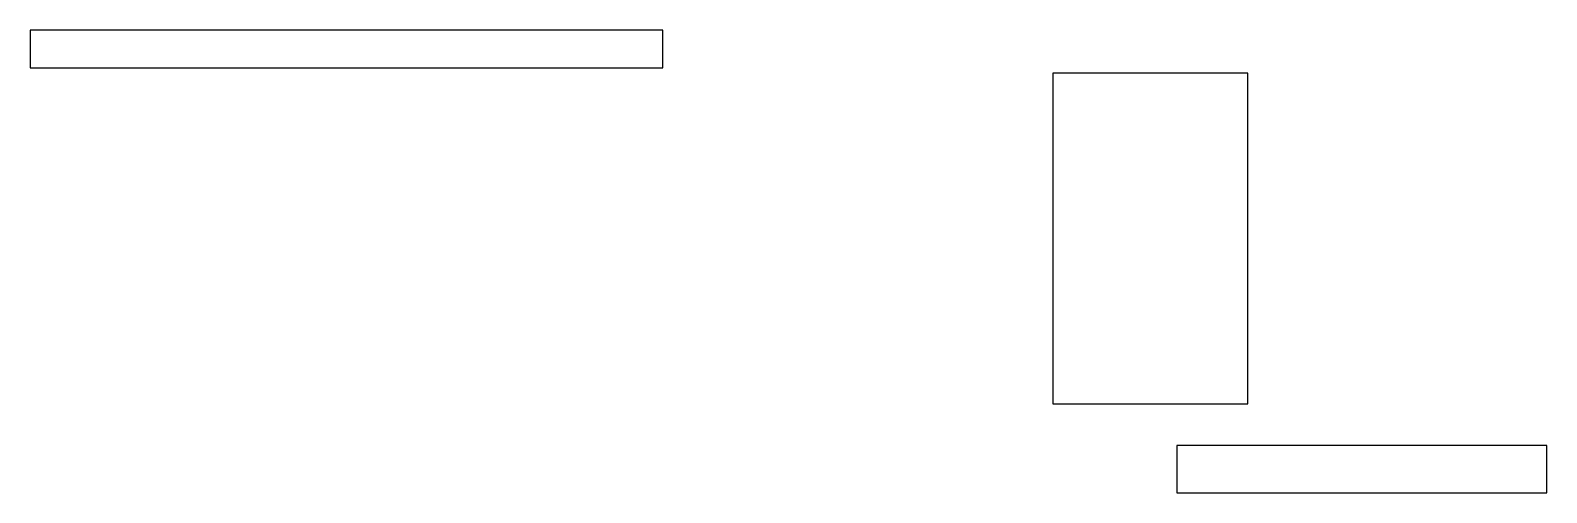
# Model space of a CAD drawing. Extents: x 160 to 1287, y 154 to 498.
import ezdxf

# ---------------------------------------------------------------- set-up
doc = ezdxf.new("R2010")
doc.units = 0

msp = doc.modelspace()

# ---------------------------------------------------------------- linework, layer by layer
at = {"layer": 'floor_plate'}
for p, q in [((630, 498), (160, 498)), ((160, 498), (160, 470)), ((630, 470), (630, 498)), ((160, 470), (630, 470))]:
    msp.add_line(p, q, dxfattribs=at)
at = {"layer": 'raised_goal_shelf'}
for p, q in [((1287, 189), (1012, 189)), ((1012, 189), (1012, 154)), ((1287, 154), (1287, 189)), ((1012, 154), (1287, 154))]:
    msp.add_line(p, q, dxfattribs=at)
at = {"layer": 'support_tower'}
for p, q in [((1065, 466), (920, 466)), ((920, 466), (920, 220)), ((1065, 220), (1065, 466)), ((920, 220), (1065, 220))]:
    msp.add_line(p, q, dxfattribs=at)

doc.saveas('drawing.dxf')
